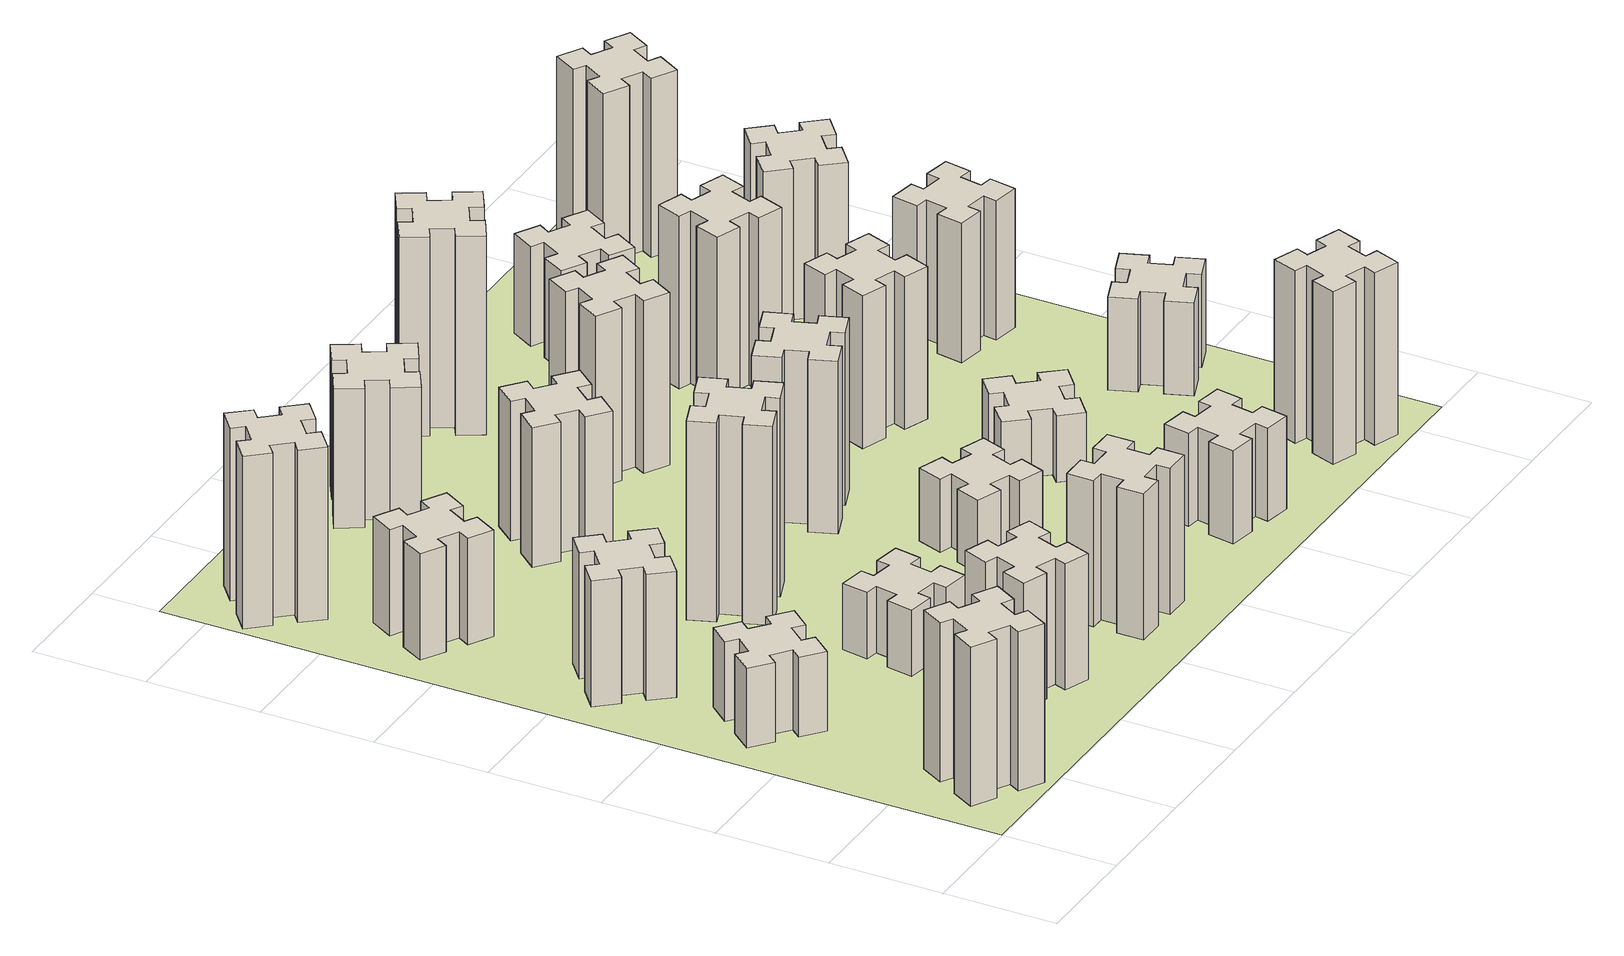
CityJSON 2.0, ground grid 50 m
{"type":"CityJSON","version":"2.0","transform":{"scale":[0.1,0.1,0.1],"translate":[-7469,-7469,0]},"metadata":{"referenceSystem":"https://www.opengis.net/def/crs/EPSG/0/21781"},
"CityObjects":{
"building1":{"type":"Building","attributes":{"class":"1000","function":"1000","usage":"1000","yearOfConstruction":2016,"roofType":"1000","measuredHeight":72,"storeysAboveGround":30,"storeysBelowGround":0},"geometry":[{"type":"Solid","lod":"1","boundaries":[[[[0,1,2,3,4,5,6,7,8,9,10,11,12,13,14,15,16,17,18,19]],[[17,16,20,21]],[[16,15,22,20]],[[15,14,23,22]],[[14,13,24,23]],[[13,12,25,24]],[[12,11,26,25]],[[11,10,27,26]],[[10,9,28,27]],[[9,8,29,28]],[[8,7,30,29]],[[7,6,31,30]],[[6,5,32,31]],[[5,4,33,32]],[[4,3,34,33]],[[3,2,35,34]],[[2,1,36,35]],[[1,0,37,36]],[[0,19,38,37]],[[19,18,39,38]],[[18,17,21,39]],[[24,25,26,27,28,29,30,31,32,33,34,35,36,37,38,39,21,20,22,23]]]]}]},
"building2":{"type":"Building","attributes":{"class":"1000","function":"1000","usage":"1000","yearOfConstruction":2016,"roofType":"1000","measuredHeight":36,"storeysAboveGround":30,"storeysBelowGround":0},"geometry":[{"type":"Solid","lod":"1","boundaries":[[[[40,41,42,43,44,45,46,47,48,49,50,51,52,53,54,55,56,57,58,59]],[[57,56,60,61]],[[56,55,62,60]],[[55,54,63,62]],[[54,53,64,63]],[[53,52,65,64]],[[52,51,66,65]],[[51,50,67,66]],[[50,49,68,67]],[[49,48,69,68]],[[48,47,70,69]],[[47,46,71,70]],[[46,45,72,71]],[[45,44,73,72]],[[44,43,74,73]],[[43,42,75,74]],[[42,41,76,75]],[[41,40,77,76]],[[40,59,78,77]],[[59,58,79,78]],[[58,57,61,79]],[[64,65,66,67,68,69,70,71,72,73,74,75,76,77,78,79,61,60,62,63]]]]}]},
"building3":{"type":"Building","attributes":{"class":"1000","function":"1000","usage":"1000","yearOfConstruction":2016,"roofType":"1000","measuredHeight":57,"storeysAboveGround":30,"storeysBelowGround":0},"geometry":[{"type":"Solid","lod":"1","boundaries":[[[[80,81,82,83,84,85,86,87,88,89,90,91,92,93,94,95,96,97,98,99]],[[97,96,100,101]],[[96,95,102,100]],[[95,94,103,102]],[[94,93,104,103]],[[93,92,105,104]],[[92,91,106,105]],[[91,90,107,106]],[[90,89,108,107]],[[89,88,109,108]],[[88,87,110,109]],[[87,86,111,110]],[[86,85,112,111]],[[85,84,113,112]],[[84,83,114,113]],[[83,82,115,114]],[[82,81,116,115]],[[81,80,117,116]],[[80,99,118,117]],[[99,98,119,118]],[[98,97,101,119]],[[104,105,106,107,108,109,110,111,112,113,114,115,116,117,118,119,101,100,102,103]]]]}]},
"building4":{"type":"Building","attributes":{"class":"1000","function":"1000","usage":"1000","yearOfConstruction":2016,"roofType":"1000","measuredHeight":48,"storeysAboveGround":30,"storeysBelowGround":0},"geometry":[{"type":"Solid","lod":"1","boundaries":[[[[120,121,122,123,124,125,126,127,128,129,130,131,132,133,134,135,136,137,138,139]],[[137,136,140,141]],[[136,135,142,140]],[[135,134,143,142]],[[134,133,144,143]],[[133,132,145,144]],[[132,131,146,145]],[[131,130,147,146]],[[130,129,148,147]],[[129,128,149,148]],[[128,127,150,149]],[[127,126,151,150]],[[126,125,152,151]],[[125,124,153,152]],[[124,123,154,153]],[[123,122,155,154]],[[122,121,156,155]],[[121,120,157,156]],[[120,139,158,157]],[[139,138,159,158]],[[138,137,141,159]],[[144,145,146,147,148,149,150,151,152,153,154,155,156,157,158,159,141,140,142,143]]]]}]},
"building5":{"type":"Building","attributes":{"class":"1000","function":"1000","usage":"1000","yearOfConstruction":2016,"roofType":"1000","measuredHeight":57,"storeysAboveGround":30,"storeysBelowGround":0},"geometry":[{"type":"Solid","lod":"1","boundaries":[[[[160,161,162,163,164,165,166,167,168,169,170,171,172,173,174,175,176,177,178,179]],[[177,176,180,181]],[[176,175,182,180]],[[175,174,183,182]],[[174,173,184,183]],[[173,172,185,184]],[[172,171,186,185]],[[171,170,187,186]],[[170,169,188,187]],[[169,168,189,188]],[[168,167,190,189]],[[167,166,191,190]],[[166,165,192,191]],[[165,164,193,192]],[[164,163,194,193]],[[163,162,195,194]],[[162,161,196,195]],[[161,160,197,196]],[[160,179,198,197]],[[179,178,199,198]],[[178,177,181,199]],[[184,185,186,187,188,189,190,191,192,193,194,195,196,197,198,199,181,180,182,183]]]]}]},
"building6":{"type":"Building","attributes":{"class":"1000","function":"1000","usage":"1000","yearOfConstruction":2016,"roofType":"1000","measuredHeight":78,"storeysAboveGround":30,"storeysBelowGround":0},"geometry":[{"type":"Solid","lod":"1","boundaries":[[[[200,201,202,203,204,205,206,207,208,209,210,211,212,213,214,215,216,217,218,219]],[[217,216,220,221]],[[216,215,222,220]],[[215,214,223,222]],[[214,213,224,223]],[[213,212,225,224]],[[212,211,226,225]],[[211,210,227,226]],[[210,209,228,227]],[[209,208,229,228]],[[208,207,230,229]],[[207,206,231,230]],[[206,205,232,231]],[[205,204,233,232]],[[204,203,234,233]],[[203,202,235,234]],[[202,201,236,235]],[[201,200,237,236]],[[200,219,238,237]],[[219,218,239,238]],[[218,217,221,239]],[[224,225,226,227,228,229,230,231,232,233,234,235,236,237,238,239,221,220,222,223]]]]}]},
"building7":{"type":"Building","attributes":{"class":"1000","function":"1000","usage":"1000","yearOfConstruction":2016,"roofType":"1000","measuredHeight":30,"storeysAboveGround":30,"storeysBelowGround":0},"geometry":[{"type":"Solid","lod":"1","boundaries":[[[[240,241,242,243,244,245,246,247,248,249,250,251,252,253,254,255,256,257,258,259]],[[257,256,260,261]],[[256,255,262,260]],[[255,254,263,262]],[[254,253,264,263]],[[253,252,265,264]],[[252,251,266,265]],[[251,250,267,266]],[[250,249,268,267]],[[249,248,269,268]],[[248,247,270,269]],[[247,246,271,270]],[[246,245,272,271]],[[245,244,273,272]],[[244,243,274,273]],[[243,242,275,274]],[[242,241,276,275]],[[241,240,277,276]],[[240,259,278,277]],[[259,258,279,278]],[[258,257,261,279]],[[264,265,266,267,268,269,270,271,272,273,274,275,276,277,278,279,261,260,262,263]]]]}]},
"building8":{"type":"Building","attributes":{"class":"1000","function":"1000","usage":"1000","yearOfConstruction":2016,"roofType":"1000","measuredHeight":90,"storeysAboveGround":30,"storeysBelowGround":0},"geometry":[{"type":"Solid","lod":"1","boundaries":[[[[280,281,282,283,284,285,286,287,288,289,290,291,292,293,294,295,296,297,298,299]],[[297,296,300,301]],[[296,295,302,300]],[[295,294,303,302]],[[294,293,304,303]],[[293,292,305,304]],[[292,291,306,305]],[[291,290,307,306]],[[290,289,308,307]],[[289,288,309,308]],[[288,287,310,309]],[[287,286,311,310]],[[286,285,312,311]],[[285,284,313,312]],[[284,283,314,313]],[[283,282,315,314]],[[282,281,316,315]],[[281,280,317,316]],[[280,299,318,317]],[[299,298,319,318]],[[298,297,301,319]],[[304,305,306,307,308,309,310,311,312,313,314,315,316,317,318,319,301,300,302,303]]]]}]},
"building9":{"type":"Building","attributes":{"class":"1000","function":"1000","usage":"1000","yearOfConstruction":2016,"roofType":"1000","measuredHeight":66,"storeysAboveGround":30,"storeysBelowGround":0},"geometry":[{"type":"Solid","lod":"1","boundaries":[[[[320,321,322,323,324,325,326,327,328,329,330,331,332,333,334,335,336,337,338,339]],[[337,336,340,341]],[[336,335,342,340]],[[335,334,343,342]],[[334,333,344,343]],[[333,332,345,344]],[[332,331,346,345]],[[331,330,347,346]],[[330,329,348,347]],[[329,328,349,348]],[[328,327,350,349]],[[327,326,351,350]],[[326,325,352,351]],[[325,324,353,352]],[[324,323,354,353]],[[323,322,355,354]],[[322,321,356,355]],[[321,320,357,356]],[[320,339,358,357]],[[339,338,359,358]],[[338,337,341,359]],[[344,345,346,347,348,349,350,351,352,353,354,355,356,357,358,359,341,340,342,343]]]]}]},
"building10":{"type":"Building","attributes":{"class":"1000","function":"1000","usage":"1000","yearOfConstruction":2016,"roofType":"1000","measuredHeight":63,"storeysAboveGround":30,"storeysBelowGround":0},"geometry":[{"type":"Solid","lod":"1","boundaries":[[[[360,361,362,363,364,365,366,367,368,369,370,371,372,373,374,375,376,377,378,379]],[[377,376,380,381]],[[376,375,382,380]],[[375,374,383,382]],[[374,373,384,383]],[[373,372,385,384]],[[372,371,386,385]],[[371,370,387,386]],[[370,369,388,387]],[[369,368,389,388]],[[368,367,390,389]],[[367,366,391,390]],[[366,365,392,391]],[[365,364,393,392]],[[364,363,394,393]],[[363,362,395,394]],[[362,361,396,395]],[[361,360,397,396]],[[360,379,398,397]],[[379,378,399,398]],[[378,377,381,399]],[[384,385,386,387,388,389,390,391,392,393,394,395,396,397,398,399,381,380,382,383]]]]}]},
"building11":{"type":"Building","attributes":{"class":"1000","function":"1000","usage":"1000","yearOfConstruction":2016,"roofType":"1000","measuredHeight":63,"storeysAboveGround":30,"storeysBelowGround":0},"geometry":[{"type":"Solid","lod":"1","boundaries":[[[[400,401,402,403,404,405,406,407,408,409,410,411,412,413,414,415,416,417,418,419]],[[417,416,420,421]],[[416,415,422,420]],[[415,414,423,422]],[[414,413,424,423]],[[413,412,425,424]],[[412,411,426,425]],[[411,410,427,426]],[[410,409,428,427]],[[409,408,429,428]],[[408,407,430,429]],[[407,406,431,430]],[[406,405,432,431]],[[405,404,433,432]],[[404,403,434,433]],[[403,402,435,434]],[[402,401,436,435]],[[401,400,437,436]],[[400,419,438,437]],[[419,418,439,438]],[[418,417,421,439]],[[424,425,426,427,428,429,430,431,432,433,434,435,436,437,438,439,421,420,422,423]]]]}]},
"building12":{"type":"Building","attributes":{"class":"1000","function":"1000","usage":"1000","yearOfConstruction":2016,"roofType":"1000","measuredHeight":33,"storeysAboveGround":30,"storeysBelowGround":0},"geometry":[{"type":"Solid","lod":"1","boundaries":[[[[440,441,442,443,444,445,446,447,448,449,450,451,452,453,454,455,456,457,458,459]],[[457,456,460,461]],[[456,455,462,460]],[[455,454,463,462]],[[454,453,464,463]],[[453,452,465,464]],[[452,451,466,465]],[[451,450,467,466]],[[450,449,468,467]],[[449,448,469,468]],[[448,447,470,469]],[[447,446,471,470]],[[446,445,472,471]],[[445,444,473,472]],[[444,443,474,473]],[[443,442,475,474]],[[442,441,476,475]],[[441,440,477,476]],[[440,459,478,477]],[[459,458,479,478]],[[458,457,461,479]],[[464,465,466,467,468,469,470,471,472,473,474,475,476,477,478,479,461,460,462,463]]]]}]},
"building13":{"type":"Building","attributes":{"class":"1000","function":"1000","usage":"1000","yearOfConstruction":2016,"roofType":"1000","measuredHeight":78,"storeysAboveGround":30,"storeysBelowGround":0},"geometry":[{"type":"Solid","lod":"1","boundaries":[[[[480,481,482,483,484,485,486,487,488,489,490,491,492,493,494,495,496,497,498,499]],[[497,496,500,501]],[[496,495,502,500]],[[495,494,503,502]],[[494,493,504,503]],[[493,492,505,504]],[[492,491,506,505]],[[491,490,507,506]],[[490,489,508,507]],[[489,488,509,508]],[[488,487,510,509]],[[487,486,511,510]],[[486,485,512,511]],[[485,484,513,512]],[[484,483,514,513]],[[483,482,515,514]],[[482,481,516,515]],[[481,480,517,516]],[[480,499,518,517]],[[499,498,519,518]],[[498,497,501,519]],[[504,505,506,507,508,509,510,511,512,513,514,515,516,517,518,519,501,500,502,503]]]]}]},
"building14":{"type":"Building","attributes":{"class":"1000","function":"1000","usage":"1000","yearOfConstruction":2016,"roofType":"1000","measuredHeight":78,"storeysAboveGround":30,"storeysBelowGround":0},"geometry":[{"type":"Solid","lod":"1","boundaries":[[[[520,521,522,523,524,525,526,527,528,529,530,531,532,533,534,535,536,537,538,539]],[[537,536,540,541]],[[536,535,542,540]],[[535,534,543,542]],[[534,533,544,543]],[[533,532,545,544]],[[532,531,546,545]],[[531,530,547,546]],[[530,529,548,547]],[[529,528,549,548]],[[528,527,550,549]],[[527,526,551,550]],[[526,525,552,551]],[[525,524,553,552]],[[524,523,554,553]],[[523,522,555,554]],[[522,521,556,555]],[[521,520,557,556]],[[520,539,558,557]],[[539,538,559,558]],[[538,537,541,559]],[[544,545,546,547,548,549,550,551,552,553,554,555,556,557,558,559,541,540,542,543]]]]}]},
"building15":{"type":"Building","attributes":{"class":"1000","function":"1000","usage":"1000","yearOfConstruction":2016,"roofType":"1000","measuredHeight":42,"storeysAboveGround":30,"storeysBelowGround":0},"geometry":[{"type":"Solid","lod":"1","boundaries":[[[[560,561,562,563,564,565,566,567,568,569,570,571,572,573,574,575,576,577,578,579]],[[577,576,580,581]],[[576,575,582,580]],[[575,574,583,582]],[[574,573,584,583]],[[573,572,585,584]],[[572,571,586,585]],[[571,570,587,586]],[[570,569,588,587]],[[569,568,589,588]],[[568,567,590,589]],[[567,566,591,590]],[[566,565,592,591]],[[565,564,593,592]],[[564,563,594,593]],[[563,562,595,594]],[[562,561,596,595]],[[561,560,597,596]],[[560,579,598,597]],[[579,578,599,598]],[[578,577,581,599]],[[584,585,586,587,588,589,590,591,592,593,594,595,596,597,598,599,581,580,582,583]]]]}]},
"building16":{"type":"Building","attributes":{"class":"1000","function":"1000","usage":"1000","yearOfConstruction":2016,"roofType":"1000","measuredHeight":90,"storeysAboveGround":30,"storeysBelowGround":0},"geometry":[{"type":"Solid","lod":"1","boundaries":[[[[600,601,602,603,604,605,606,607,608,609,610,611,612,613,614,615,616,617,618,619]],[[617,616,620,621]],[[616,615,622,620]],[[615,614,623,622]],[[614,613,624,623]],[[613,612,625,624]],[[612,611,626,625]],[[611,610,627,626]],[[610,609,628,627]],[[609,608,629,628]],[[608,607,630,629]],[[607,606,631,630]],[[606,605,632,631]],[[605,604,633,632]],[[604,603,634,633]],[[603,602,635,634]],[[602,601,636,635]],[[601,600,637,636]],[[600,619,638,637]],[[619,618,639,638]],[[618,617,621,639]],[[624,625,626,627,628,629,630,631,632,633,634,635,636,637,638,639,621,620,622,623]]]]}]},
"building17":{"type":"Building","attributes":{"class":"1000","function":"1000","usage":"1000","yearOfConstruction":2016,"roofType":"1000","measuredHeight":30,"storeysAboveGround":30,"storeysBelowGround":0},"geometry":[{"type":"Solid","lod":"1","boundaries":[[[[640,641,642,643,644,645,646,647,648,649,650,651,652,653,654,655,656,657,658,659]],[[657,656,660,661]],[[656,655,662,660]],[[655,654,663,662]],[[654,653,664,663]],[[653,652,665,664]],[[652,651,666,665]],[[651,650,667,666]],[[650,649,668,667]],[[649,648,669,668]],[[648,647,670,669]],[[647,646,671,670]],[[646,645,672,671]],[[645,644,673,672]],[[644,643,674,673]],[[643,642,675,674]],[[642,641,676,675]],[[641,640,677,676]],[[640,659,678,677]],[[659,658,679,678]],[[658,657,661,679]],[[664,665,666,667,668,669,670,671,672,673,674,675,676,677,678,679,661,660,662,663]]]]}]},
"building18":{"type":"Building","attributes":{"class":"1000","function":"1000","usage":"1000","yearOfConstruction":2016,"roofType":"1000","measuredHeight":69,"storeysAboveGround":30,"storeysBelowGround":0},"geometry":[{"type":"Solid","lod":"1","boundaries":[[[[680,681,682,683,684,685,686,687,688,689,690,691,692,693,694,695,696,697,698,699]],[[697,696,700,701]],[[696,695,702,700]],[[695,694,703,702]],[[694,693,704,703]],[[693,692,705,704]],[[692,691,706,705]],[[691,690,707,706]],[[690,689,708,707]],[[689,688,709,708]],[[688,687,710,709]],[[687,686,711,710]],[[686,685,712,711]],[[685,684,713,712]],[[684,683,714,713]],[[683,682,715,714]],[[682,681,716,715]],[[681,680,717,716]],[[680,699,718,717]],[[699,698,719,718]],[[698,697,701,719]],[[704,705,706,707,708,709,710,711,712,713,714,715,716,717,718,719,701,700,702,703]]]]}]},
"building19":{"type":"Building","attributes":{"class":"1000","function":"1000","usage":"1000","yearOfConstruction":2016,"roofType":"1000","measuredHeight":78,"storeysAboveGround":30,"storeysBelowGround":0},"geometry":[{"type":"Solid","lod":"1","boundaries":[[[[720,721,722,723,724,725,726,727,728,729,730,731,732,733,734,735,736,737,738,739]],[[737,736,740,741]],[[736,735,742,740]],[[735,734,743,742]],[[734,733,744,743]],[[733,732,745,744]],[[732,731,746,745]],[[731,730,747,746]],[[730,729,748,747]],[[729,728,749,748]],[[728,727,750,749]],[[727,726,751,750]],[[726,725,752,751]],[[725,724,753,752]],[[724,723,754,753]],[[723,722,755,754]],[[722,721,756,755]],[[721,720,757,756]],[[720,739,758,757]],[[739,738,759,758]],[[738,737,741,759]],[[744,745,746,747,748,749,750,751,752,753,754,755,756,757,758,759,741,740,742,743]]]]}]},
"building20":{"type":"Building","attributes":{"class":"1000","function":"1000","usage":"1000","yearOfConstruction":2016,"roofType":"1000","measuredHeight":78,"storeysAboveGround":30,"storeysBelowGround":0},"geometry":[{"type":"Solid","lod":"1","boundaries":[[[[760,761,762,763,764,765,766,767,768,769,770,771,772,773,774,775,776,777,778,779]],[[777,776,780,781]],[[776,775,782,780]],[[775,774,783,782]],[[774,773,784,783]],[[773,772,785,784]],[[772,771,786,785]],[[771,770,787,786]],[[770,769,788,787]],[[769,768,789,788]],[[768,767,790,789]],[[767,766,791,790]],[[766,765,792,791]],[[765,764,793,792]],[[764,763,794,793]],[[763,762,795,794]],[[762,761,796,795]],[[761,760,797,796]],[[760,779,798,797]],[[779,778,799,798]],[[778,777,781,799]],[[784,785,786,787,788,789,790,791,792,793,794,795,796,797,798,799,781,780,782,783]]]]}]},
"building21":{"type":"Building","attributes":{"class":"1000","function":"1000","usage":"1000","yearOfConstruction":2016,"roofType":"1000","measuredHeight":45,"storeysAboveGround":30,"storeysBelowGround":0},"geometry":[{"type":"Solid","lod":"1","boundaries":[[[[800,801,802,803,804,805,806,807,808,809,810,811,812,813,814,815,816,817,818,819]],[[817,816,820,821]],[[816,815,822,820]],[[815,814,823,822]],[[814,813,824,823]],[[813,812,825,824]],[[812,811,826,825]],[[811,810,827,826]],[[810,809,828,827]],[[809,808,829,828]],[[808,807,830,829]],[[807,806,831,830]],[[806,805,832,831]],[[805,804,833,832]],[[804,803,834,833]],[[803,802,835,834]],[[802,801,836,835]],[[801,800,837,836]],[[800,819,838,837]],[[819,818,839,838]],[[818,817,821,839]],[[824,825,826,827,828,829,830,831,832,833,834,835,836,837,838,839,821,820,822,823]]]]}]},
"building22":{"type":"Building","attributes":{"class":"1000","function":"1000","usage":"1000","yearOfConstruction":2016,"roofType":"1000","measuredHeight":42,"storeysAboveGround":30,"storeysBelowGround":0},"geometry":[{"type":"Solid","lod":"1","boundaries":[[[[840,841,842,843,844,845,846,847,848,849,850,851,852,853,854,855,856,857,858,859]],[[857,856,860,861]],[[856,855,862,860]],[[855,854,863,862]],[[854,853,864,863]],[[853,852,865,864]],[[852,851,866,865]],[[851,850,867,866]],[[850,849,868,867]],[[849,848,869,868]],[[848,847,870,869]],[[847,846,871,870]],[[846,845,872,871]],[[845,844,873,872]],[[844,843,874,873]],[[843,842,875,874]],[[842,841,876,875]],[[841,840,877,876]],[[840,859,878,877]],[[859,858,879,878]],[[858,857,861,879]],[[864,865,866,867,868,869,870,871,872,873,874,875,876,877,878,879,861,860,862,863]]]]}]},
"building23":{"type":"Building","attributes":{"class":"1000","function":"1000","usage":"1000","yearOfConstruction":2016,"roofType":"1000","measuredHeight":63,"storeysAboveGround":30,"storeysBelowGround":0},"geometry":[{"type":"Solid","lod":"1","boundaries":[[[[880,881,882,883,884,885,886,887,888,889,890,891,892,893,894,895,896,897,898,899]],[[897,896,900,901]],[[896,895,902,900]],[[895,894,903,902]],[[894,893,904,903]],[[893,892,905,904]],[[892,891,906,905]],[[891,890,907,906]],[[890,889,908,907]],[[889,888,909,908]],[[888,887,910,909]],[[887,886,911,910]],[[886,885,912,911]],[[885,884,913,912]],[[884,883,914,913]],[[883,882,915,914]],[[882,881,916,915]],[[881,880,917,916]],[[880,899,918,917]],[[899,898,919,918]],[[898,897,901,919]],[[904,905,906,907,908,909,910,911,912,913,914,915,916,917,918,919,901,900,902,903]]]]}]},
"building24":{"type":"Building","attributes":{"class":"1000","function":"1000","usage":"1000","yearOfConstruction":2016,"roofType":"1000","measuredHeight":72,"storeysAboveGround":30,"storeysBelowGround":0},"geometry":[{"type":"Solid","lod":"1","boundaries":[[[[920,921,922,923,924,925,926,927,928,929,930,931,932,933,934,935,936,937,938,939]],[[937,936,940,941]],[[936,935,942,940]],[[935,934,943,942]],[[934,933,944,943]],[[933,932,945,944]],[[932,931,946,945]],[[931,930,947,946]],[[930,929,948,947]],[[929,928,949,948]],[[928,927,950,949]],[[927,926,951,950]],[[926,925,952,951]],[[925,924,953,952]],[[924,923,954,953]],[[923,922,955,954]],[[922,921,956,955]],[[921,920,957,956]],[[920,939,958,957]],[[939,938,959,958]],[[938,937,941,959]],[[944,945,946,947,948,949,950,951,952,953,954,955,956,957,958,959,941,940,942,943]]]]}]},
"building25":{"type":"Building","attributes":{"class":"1000","function":"1000","usage":"1000","yearOfConstruction":2016,"roofType":"1000","measuredHeight":81,"storeysAboveGround":30,"storeysBelowGround":0},"geometry":[{"type":"Solid","lod":"1","boundaries":[[[[960,961,962,963,964,965,966,967,968,969,970,971,972,973,974,975,976,977,978,979]],[[977,976,980,981]],[[976,975,982,980]],[[975,974,983,982]],[[974,973,984,983]],[[973,972,985,984]],[[972,971,986,985]],[[971,970,987,986]],[[970,969,988,987]],[[969,968,989,988]],[[968,967,990,989]],[[967,966,991,990]],[[966,965,992,991]],[[965,964,993,992]],[[964,963,994,993]],[[963,962,995,994]],[[962,961,996,995]],[[961,960,997,996]],[[960,979,998,997]],[[979,978,999,998]],[[978,977,981,999]],[[984,985,986,987,988,989,990,991,992,993,994,995,996,997,998,999,981,980,982,983]]]]}]},
"landuse1":{"type":"LandUse","attributes":{"name":"plot1","function":"1010"},"geometry":[{"type":"MultiSurface","lod":"1","boundaries":[[[1000,1001,1002,1003]]]}]}
},
"vertices":[
[277,205,0],[364,155,0],[334,103,0],[438,43,0],[498,147,0],[446,177,0],[496,264,0],[548,234,0],[608,338,0],[504,398,0],[474,346,0],[387,396,0],[417,448,0],[313,508,0],[253,404,0],[305,374,0],[255,287,0],[203,317,0],[143,213,0],[247,153,0],[255,287,720],[203,317,720],[305,374,720],[253,404,720],[313,508,720],[417,448,720],[387,396,720],[474,346,720],[504,398,720],[608,338,720],[548,234,720],[496,264,720],[446,177,720],[498,147,720],[438,43,720],[334,103,720],[364,155,720],[277,205,720],[247,153,720],[143,213,720],
[323,1324,0],[259,1248,0],[213,1286,0],[136,1194,0],[228,1117,0],[266,1163,0],[343,1099,0],[304,1053,0],[396,976,0],[473,1068,0],[427,1106,0],[492,1183,0],[538,1144,0],[615,1236,0],[523,1313,0],[484,1267,0],[408,1332,0],[446,1378,0],[354,1455,0],[277,1363,0],[408,1332,360],[446,1378,360],[484,1267,360],[523,1313,360],[615,1236,360],[538,1144,360],[492,1183,360],[427,1106,360],[473,1068,360],[396,976,360],[304,1053,360],[343,1099,360],[266,1163,360],[228,1117,360],[136,1194,360],[213,1286,360],[259,1248,360],[323,1324,360],[277,1363,360],[354,1455,360],
[259,1823,0],[323,1746,0],[277,1708,0],[354,1616,0],[446,1693,0],[408,1739,0],[484,1803,0],[523,1757,0],[615,1834,0],[538,1926,0],[492,1888,0],[427,1964,0],[473,2003,0],[396,2095,0],[304,2018,0],[343,1972,0],[266,1907,0],[228,1953,0],[136,1876,0],[213,1784,0],[266,1907,570],[228,1953,570],[343,1972,570],[304,2018,570],[396,2095,570],[473,2003,570],[427,1964,570],[492,1888,570],[538,1926,570],[615,1834,570],[523,1757,570],[484,1803,570],[408,1739,570],[446,1693,570],[354,1616,570],[277,1708,570],[323,1746,570],[259,1823,570],[213,1784,570],[136,1876,570],
[277,2625,0],[364,2575,0],[334,2523,0],[438,2463,0],[498,2567,0],[446,2597,0],[496,2684,0],[548,2654,0],[608,2758,0],[504,2818,0],[474,2766,0],[387,2816,0],[417,2868,0],[313,2928,0],[253,2824,0],[305,2794,0],[255,2707,0],[203,2737,0],[143,2633,0],[247,2573,0],[255,2707,480],[203,2737,480],[305,2794,480],[253,2824,480],[313,2928,480],[417,2868,480],[387,2816,480],[474,2766,480],[504,2818,480],[608,2758,480],[548,2654,480],[496,2684,480],[446,2597,480],[498,2567,480],[438,2463,480],[334,2523,480],[364,2575,480],[277,2625,480],[247,2573,480],[143,2633,480],
[1202,391,0],[1236,485,0],[1292,464,0],[1333,577,0],[1220,618,0],[1200,562,0],[1106,596,0],[1127,652,0],[1014,693,0],[973,580,0],[1029,560,0],[995,466,0],[939,487,0],[897,374,0],[1010,333,0],[1031,389,0],[1125,355,0],[1104,299,0],[1217,257,0],[1258,370,0],[1125,355,570],[1104,299,570],[1031,389,570],[1010,333,570],[897,374,570],[939,487,570],[995,466,570],[1029,560,570],[973,580,570],[1014,693,570],[1127,652,570],[1106,596,570],[1200,562,570],[1220,618,570],[1333,577,570],[1292,464,570],[1236,485,570],[1202,391,570],[1258,370,570],[1217,257,570],
[308,3219,0],[384,3283,0],[423,3237,0],[515,3314,0],[438,3406,0],[392,3368,0],[327,3444,0],[373,3483,0],[296,3575,0],[204,3498,0],[243,3452,0],[166,3387,0],[128,3433,0],[36,3356,0],[113,3264,0],[159,3303,0],[223,3226,0],[177,3188,0],[254,3096,0],[346,3173,0],[223,3226,780],[177,3188,780],[159,3303,780],[113,3264,780],[36,3356,780],[128,3433,780],[166,3387,780],[243,3452,780],[204,3498,780],[296,3575,780],[373,3483,780],[327,3444,780],[392,3368,780],[438,3406,780],[515,3314,780],[423,3237,780],[384,3283,780],[308,3219,780],[346,3173,780],[254,3096,780],
[1016,1084,0],[998,985,0],[939,996,0],[918,877,0],[1037,857,0],[1047,916,0],[1145,898,0],[1135,839,0],[1253,818,0],[1274,937,0],[1215,947,0],[1232,1045,0],[1291,1035,0],[1312,1153,0],[1194,1174,0],[1184,1115,0],[1085,1132,0],[1096,1191,0],[977,1212,0],[957,1094,0],[1085,1132,300],[1096,1191,300],[1184,1115,300],[1194,1174,300],[1312,1153,300],[1291,1035,300],[1232,1045,300],[1215,947,300],[1274,937,300],[1253,818,300],[1135,839,300],[1145,898,300],[1047,916,300],[1037,857,300],[918,877,300],[939,996,300],[998,985,300],[1016,1084,300],[957,1094,300],[977,1212,300],
[1236,1746,0],[1202,1840,0],[1258,1860,0],[1217,1973,0],[1104,1932,0],[1125,1876,0],[1031,1842,0],[1010,1898,0],[897,1857,0],[939,1744,0],[995,1765,0],[1029,1671,0],[973,1650,0],[1014,1537,0],[1127,1579,0],[1106,1635,0],[1200,1669,0],[1220,1613,0],[1333,1654,0],[1292,1767,0],[1200,1669,900],[1220,1613,900],[1106,1635,900],[1127,1579,900],[1014,1537,900],[973,1650,900],[1029,1671,900],[995,1765,900],[939,1744,900],[897,1857,900],[1010,1898,900],[1031,1842,900],[1125,1876,900],[1104,1932,900],[1217,1973,900],[1258,1860,900],[1202,1840,900],[1236,1746,900],[1292,1767,900],[1333,1654,900],
[1865,325,0],[1865,425,0],[1925,425,0],[1925,545,0],[1805,545,0],[1805,485,0],[1705,485,0],[1705,545,0],[1585,545,0],[1585,425,0],[1645,425,0],[1645,325,0],[1585,325,0],[1585,205,0],[1705,205,0],[1705,265,0],[1805,265,0],[1805,205,0],[1925,205,0],[1925,325,0],[1805,265,660],[1805,205,660],[1705,265,660],[1705,205,660],[1585,205,660],[1585,325,660],[1645,325,660],[1645,425,660],[1585,425,660],[1585,545,660],[1705,545,660],[1705,485,660],[1805,485,660],[1805,545,660],[1925,545,660],[1925,425,660],[1865,425,660],[1865,325,660],[1925,325,660],[1925,205,660],
[1267,2486,0],[1332,2563,0],[1378,2524,0],[1455,2616,0],[1363,2693,0],[1324,2647,0],[1248,2712,0],[1286,2758,0],[1194,2835,0],[1117,2743,0],[1163,2704,0],[1099,2628,0],[1053,2666,0],[976,2574,0],[1068,2497,0],[1106,2543,0],[1183,2479,0],[1144,2433,0],[1236,2356,0],[1313,2448,0],[1183,2479,630],[1144,2433,630],[1106,2543,630],[1068,2497,630],[976,2574,630],[1053,2666,630],[1099,2628,630],[1163,2704,630],[1117,2743,630],[1194,2835,630],[1286,2758,630],[1248,2712,630],[1324,2647,630],[1363,2693,630],[1455,2616,630],[1378,2524,630],[1332,2563,630],[1267,2486,630],[1313,2448,630],[1236,2356,630],
[1104,3456,0],[1017,3406,0],[987,3458,0],[883,3398,0],[943,3294,0],[995,3324,0],[1045,3237,0],[993,3207,0],[1053,3103,0],[1157,3163,0],[1127,3215,0],[1214,3265,0],[1244,3213,0],[1348,3273,0],[1288,3377,0],[1236,3347,0],[1186,3434,0],[1238,3464,0],[1178,3568,0],[1074,3508,0],[1186,3434,630],[1238,3464,630],[1236,3347,630],[1288,3377,630],[1348,3273,630],[1244,3213,630],[1214,3265,630],[1127,3215,630],[1157,3163,630],[1053,3103,630],[993,3207,630],[1045,3237,630],[995,3324,630],[943,3294,630],[883,3398,630],[987,3458,630],[1017,3406,630],[1104,3456,630],[1074,3508,630],[1178,3568,630],
[1871,1029,0],[1965,995,0],[1944,939,0],[2057,897,0],[2098,1010,0],[2042,1031,0],[2076,1125,0],[2132,1104,0],[2173,1217,0],[2060,1258,0],[2040,1202,0],[1946,1236,0],[1967,1292,0],[1854,1333,0],[1813,1220,0],[1869,1200,0],[1835,1106,0],[1779,1127,0],[1737,1014,0],[1850,973,0],[1835,1106,330],[1779,1127,330],[1869,1200,330],[1813,1220,330],[1854,1333,330],[1967,1292,330],[1946,1236,330],[2040,1202,330],[2060,1258,330],[2173,1217,330],[2132,1104,330],[2076,1125,330],[2042,1031,330],[2098,1010,330],[2057,897,330],[1944,939,330],[1965,995,330],[1871,1029,330],[1850,973,330],[1737,1014,330],
[1976,1846,0],[1942,1940,0],[1998,1960,0],[1957,2073,0],[1844,2032,0],[1865,1976,0],[1771,1942,0],[1750,1998,0],[1637,1957,0],[1679,1844,0],[1735,1865,0],[1769,1771,0],[1713,1750,0],[1754,1637,0],[1867,1679,0],[1846,1735,0],[1940,1769,0],[1960,1713,0],[2073,1754,0],[2032,1867,0],[1940,1769,780],[1960,1713,780],[1846,1735,780],[1867,1679,780],[1754,1637,780],[1713,1750,780],[1769,1771,780],[1735,1865,780],[1679,1844,780],[1637,1957,780],[1750,1998,780],[1771,1942,780],[1865,1976,780],[1844,2032,780],[1957,2073,780],[1998,1960,780],[1942,1940,780],[1976,1846,780],[2032,1867,780],[2073,1754,780],
[1926,2597,0],[1976,2684,0],[2028,2654,0],[2088,2758,0],[1984,2818,0],[1954,2766,0],[1867,2816,0],[1897,2868,0],[1793,2928,0],[1733,2824,0],[1785,2794,0],[1735,2707,0],[1683,2737,0],[1623,2633,0],[1727,2573,0],[1757,2625,0],[1844,2575,0],[1814,2523,0],[1918,2463,0],[1978,2567,0],[1844,2575,780],[1814,2523,780],[1757,2625,780],[1727,2573,780],[1623,2633,780],[1683,2737,780],[1735,2707,780],[1785,2794,780],[1733,2824,780],[1793,2928,780],[1897,2868,780],[1867,2816,780],[1954,2766,780],[1984,2818,780],[2088,2758,780],[2028,2654,780],[1976,2684,780],[1926,2597,780],[1978,2567,780],[1918,2463,780],
[2527,276,0],[2625,258,0],[2615,199,0],[2733,178,0],[2754,297,0],[2695,307,0],[2712,405,0],[2771,395,0],[2792,513,0],[2674,534,0],[2664,475,0],[2565,492,0],[2576,551,0],[2457,572,0],[2437,454,0],[2496,444,0],[2478,345,0],[2419,356,0],[2398,237,0],[2517,217,0],[2478,345,420],[2419,356,420],[2496,444,420],[2437,454,420],[2457,572,420],[2576,551,420],[2565,492,420],[2664,475,420],[2674,534,420],[2792,513,420],[2771,395,420],[2712,405,420],[2695,307,420],[2754,297,420],[2733,178,420],[2615,199,420],[2625,258,420],[2527,276,420],[2517,217,420],[2398,237,420],
[1844,3556,0],[1757,3506,0],[1727,3558,0],[1623,3498,0],[1683,3394,0],[1735,3424,0],[1785,3337,0],[1733,3307,0],[1793,3203,0],[1897,3263,0],[1867,3315,0],[1954,3365,0],[1984,3313,0],[2088,3373,0],[2028,3477,0],[1976,3447,0],[1926,3534,0],[1978,3564,0],[1918,3668,0],[1814,3608,0],[1926,3534,900],[1978,3564,900],[1976,3447,900],[2028,3477,900],[2088,3373,900],[1984,3313,900],[1954,3365,900],[1867,3315,900],[1897,3263,900],[1793,3203,900],[1733,3307,900],[1785,3337,900],[1735,3424,900],[1683,3394,900],[1623,3498,900],[1727,3558,900],[1757,3506,900],[1844,3556,900],[1814,3608,900],[1918,3668,900],
[2628,1099,0],[2704,1163,0],[2743,1117,0],[2835,1194,0],[2758,1286,0],[2712,1248,0],[2647,1324,0],[2693,1363,0],[2616,1455,0],[2524,1378,0],[2563,1332,0],[2486,1267,0],[2448,1313,0],[2356,1236,0],[2433,1144,0],[2479,1183,0],[2543,1106,0],[2497,1068,0],[2574,976,0],[2666,1053,0],[2543,1106,300],[2497,1068,300],[2479,1183,300],[2433,1144,300],[2356,1236,300],[2448,1313,300],[2486,1267,300],[2563,1332,300],[2524,1378,300],[2616,1455,300],[2693,1363,300],[2647,1324,300],[2712,1248,300],[2758,1286,300],[2835,1194,300],[2743,1117,300],[2704,1163,300],[2628,1099,300],[2666,1053,300],[2574,976,300],
[2511,1869,0],[2605,1835,0],[2584,1779,0],[2697,1737,0],[2738,1850,0],[2682,1871,0],[2716,1965,0],[2772,1944,0],[2813,2057,0],[2700,2098,0],[2680,2042,0],[2586,2076,0],[2607,2132,0],[2494,2173,0],[2453,2060,0],[2509,2040,0],[2475,1946,0],[2419,1967,0],[2377,1854,0],[2490,1813,0],[2475,1946,690],[2419,1967,690],[2509,2040,690],[2453,2060,690],[2494,2173,690],[2607,2132,690],[2586,2076,690],[2680,2042,690],[2700,2098,690],[2813,2057,690],[2772,1944,690],[2716,1965,690],[2682,1871,690],[2738,1850,690],[2697,1737,690],[2584,1779,690],[2605,1835,690],[2511,1869,690],[2490,1813,690],[2377,1854,690],
[2511,2509,0],[2605,2475,0],[2584,2419,0],[2697,2377,0],[2738,2490,0],[2682,2511,0],[2716,2605,0],[2772,2584,0],[2813,2697,0],[2700,2738,0],[2680,2682,0],[2586,2716,0],[2607,2772,0],[2494,2813,0],[2453,2700,0],[2509,2680,0],[2475,2586,0],[2419,2607,0],[2377,2494,0],[2490,2453,0],[2475,2586,780],[2419,2607,780],[2509,2680,780],[2453,2700,780],[2494,2813,780],[2607,2772,780],[2586,2716,780],[2680,2682,780],[2700,2738,780],[2813,2697,780],[2772,2584,780],[2716,2605,780],[2682,2511,780],[2738,2490,780],[2697,2377,780],[2584,2419,780],[2605,2475,780],[2511,2509,780],[2490,2453,780],[2377,2494,780],
[3251,189,0],[3345,155,0],[3324,99,0],[3437,57,0],[3478,170,0],[3422,191,0],[3456,285,0],[3512,264,0],[3553,377,0],[3440,418,0],[3420,362,0],[3326,396,0],[3347,452,0],[3234,493,0],[3193,380,0],[3249,360,0],[3215,266,0],[3159,287,0],[3117,174,0],[3230,133,0],[3215,266,780],[3159,287,780],[3249,360,780],[3193,380,780],[3234,493,780],[3347,452,780],[3326,396,780],[3420,362,780],[3440,418,780],[3553,377,780],[3512,264,780],[3456,285,780],[3422,191,780],[3478,170,780],[3437,57,780],[3324,99,780],[3345,155,780],[3251,189,780],[3230,133,780],[3117,174,780],
[2497,3165,0],[2584,3115,0],[2554,3063,0],[2658,3003,0],[2718,3107,0],[2666,3137,0],[2716,3224,0],[2768,3194,0],[2828,3298,0],[2724,3358,0],[2694,3306,0],[2607,3356,0],[2637,3408,0],[2533,3468,0],[2473,3364,0],[2525,3334,0],[2475,3247,0],[2423,3277,0],[2363,3173,0],[2467,3113,0],[2475,3247,450],[2423,3277,450],[2525,3334,450],[2473,3364,450],[2533,3468,450],[2637,3408,450],[2607,3356,450],[2694,3306,450],[2724,3358,450],[2828,3298,450],[2768,3194,450],[2716,3224,450],[2666,3137,450],[2718,3107,450],[2658,3003,450],[2554,3063,450],[2584,3115,450],[2497,3165,450],[2467,3113,450],[2363,3173,450],
[3556,1106,0],[3522,1200,0],[3578,1220,0],[3537,1333,0],[3424,1292,0],[3445,1236,0],[3351,1202,0],[3330,1258,0],[3217,1217,0],[3259,1104,0],[3315,1125,0],[3349,1031,0],[3293,1010,0],[3334,897,0],[3447,939,0],[3426,995,0],[3520,1029,0],[3540,973,0],[3653,1014,0],[3612,1127,0],[3520,1029,420],[3540,973,420],[3426,995,420],[3447,939,420],[3334,897,420],[3293,1010,420],[3349,1031,420],[3315,1125,420],[3259,1104,420],[3217,1217,420],[3330,1258,420],[3351,1202,420],[3445,1236,420],[3424,1292,420],[3537,1333,420],[3578,1220,420],[3522,1200,420],[3556,1106,420],[3612,1127,420],[3653,1014,420],
[3404,2055,0],[3305,2072,0],[3316,2131,0],[3197,2152,0],[3177,2034,0],[3236,2024,0],[3218,1925,0],[3159,1936,0],[3138,1817,0],[3257,1797,0],[3267,1856,0],[3365,1838,0],[3355,1779,0],[3473,1758,0],[3494,1877,0],[3435,1887,0],[3452,1985,0],[3511,1975,0],[3532,2093,0],[3414,2114,0],[3452,1985,630],[3511,1975,630],[3435,1887,630],[3494,1877,630],[3473,1758,630],[3355,1779,630],[3365,1838,630],[3267,1856,630],[3257,1797,630],[3138,1817,630],[3159,1936,630],[3218,1925,630],[3236,2024,630],[3177,2034,630],[3197,2152,630],[3316,2131,630],[3305,2072,630],[3404,2055,630],[3414,2114,630],[3532,2093,630],
[3119,2563,0],[3183,2486,0],[3137,2448,0],[3214,2356,0],[3306,2433,0],[3268,2479,0],[3344,2543,0],[3383,2497,0],[3475,2574,0],[3398,2666,0],[3352,2628,0],[3287,2704,0],[3333,2743,0],[3256,2835,0],[3164,2758,0],[3203,2712,0],[3126,2647,0],[3088,2693,0],[2996,2616,0],[3073,2524,0],[3126,2647,720],[3088,2693,720],[3203,2712,720],[3164,2758,720],[3256,2835,720],[3333,2743,720],[3287,2704,720],[3352,2628,720],[3398,2666,720],[3475,2574,720],[3383,2497,720],[3344,2543,720],[3268,2479,720],[3306,2433,720],[3214,2356,720],[3137,2448,720],[3183,2486,720],[3119,2563,720],[3073,2524,720],[2996,2616,720],
[3237,3365,0],[3324,3315,0],[3294,3263,0],[3398,3203,0],[3458,3307,0],[3406,3337,0],[3456,3424,0],[3508,3394,0],[3568,3498,0],[3464,3558,0],[3434,3506,0],[3347,3556,0],[3377,3608,0],[3273,3668,0],[3213,3564,0],[3265,3534,0],[3215,3447,0],[3163,3477,0],[3103,3373,0],[3207,3313,0],[3215,3447,810],[3163,3477,810],[3265,3534,810],[3213,3564,810],[3273,3668,810],[3377,3608,810],[3347,3556,810],[3434,3506,810],[3464,3558,810],[3568,3498,810],[3508,3394,810],[3456,3424,810],[3406,3337,810],[3458,3307,810],[3398,3203,810],[3294,3263,810],[3324,3315,810],[3237,3365,810],[3207,3313,810],[3103,3373,810],
[5,3705,0],[3705,3705,0],[3705,5,0],[5,5,0]
]}
